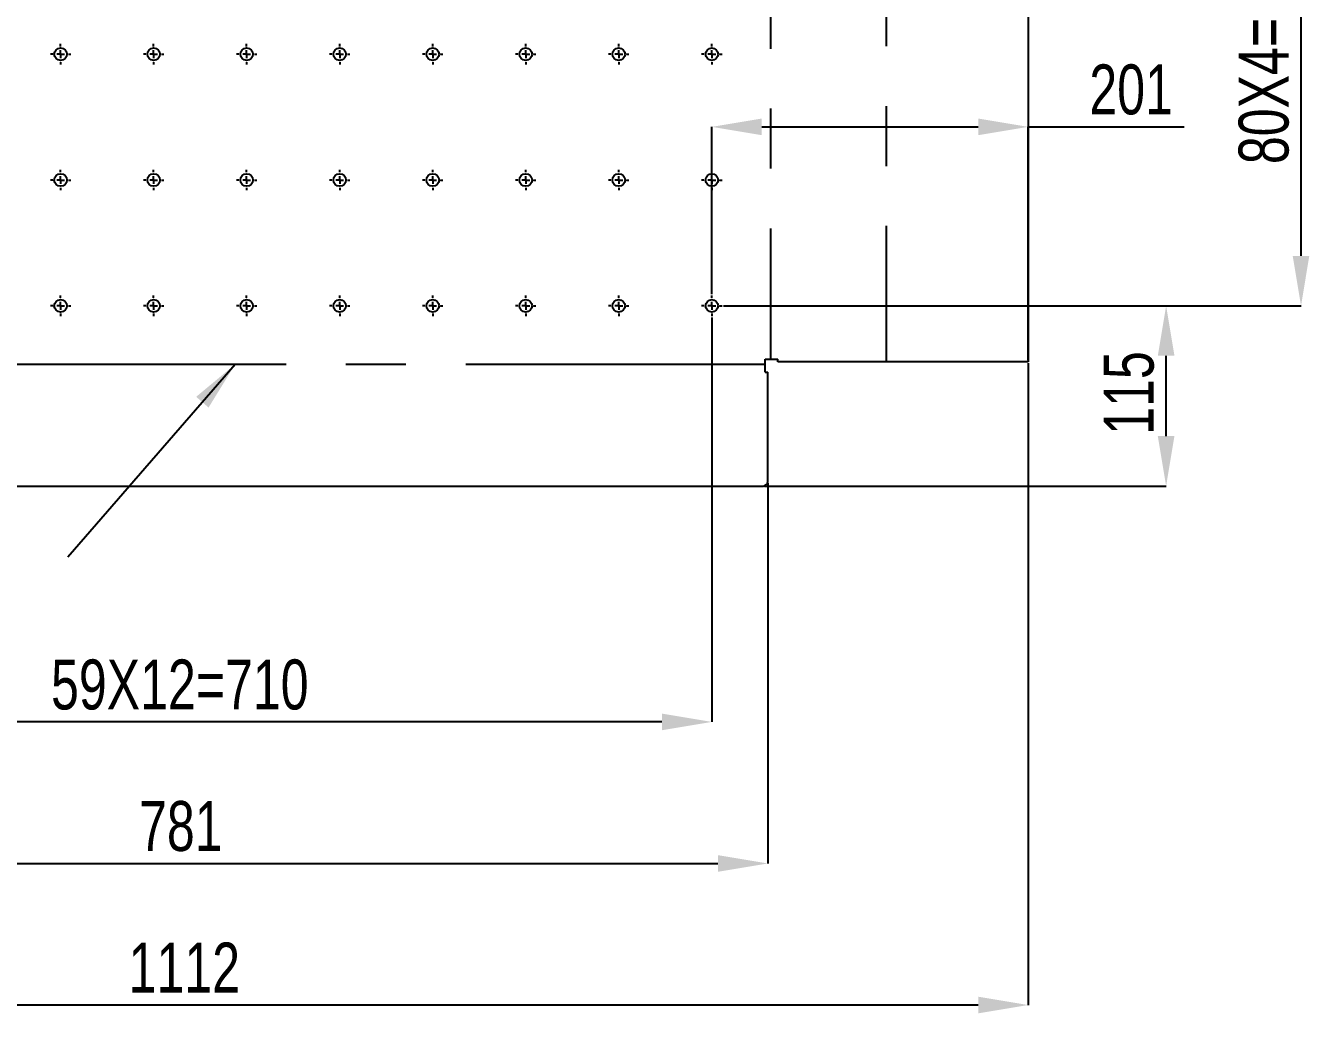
# Model space of a CAD drawing. Header units: millimetres. Extents: x 15 to 1266, y -324 to 294.
# Drawn here: x 257.7 to 312.1, y -214.3 to -172.5 of the extents above; entities that cross this region are included whole.
import ezdxf

# ---------------------------------------------------------------- set-up
doc = ezdxf.new("R2010")
doc.units = ezdxf.units.MM
doc.header["$PDSIZE"] = -1
doc.linetypes.add('CENTERX2', pattern=[20.32, 12.7, -2.54, 2.54, -2.54])
doc.layers.add('FORMAT', color=7, linetype='Continuous')
doc.styles.add('SLDTEXTSTYLE0', font='TXT', dxfattribs={"width": 0.75})
doc.dimstyles.new('SLDDIMSTYLE1', dxfattribs={"dimtxt": 0.18, "dimasz": 2.116667, "dimexe": 0, "dimexo": 0.0625, "dimgap": 0, "dimtad": 0, "dimtih": 1, "dimtoh": 1, "dimdec": 0, "dimrnd": 1e-09, "dimzin": 0, "dimdsep": 46, "dimtxsty": 'Standard', "dimsah": 1, "dimcen": 0.09, "dimadec": 0, "dimazin": 0, "dimtfac": 2.116667, "dimtdec": 0, "dimtofl": 0, "dimtmove": 0, "dimatfit": 3, "dimfxl": 1, "dimfrac": 2, "dimtolj": 1, "dimtzin": 0, "dimarcsym": 0})
doc.dimstyles.new('SLDDIMSTYLE15', dxfattribs={"dimtxt": 2.116667, "dimasz": 2.116667, "dimexe": 0, "dimexo": 0.0625, "dimgap": 0.529167, "dimtad": 1, "dimdec": 0, "dimlfac": 15, "dimrnd": 1e-09, "dimzin": 12, "dimdsep": 46, "dimtxsty": 'SLDTEXTSTYLE0', "dimsah": 1, "dimcen": 0.09, "dimadec": 0, "dimazin": 3, "dimtfac": 1, "dimtdec": 0, "dimtofl": 0, "dimtmove": 0, "dimatfit": 3, "dimfxl": 1, "dimfrac": 2, "dimtolj": 1, "dimtzin": 12, "dimarcsym": 0})
doc.dimstyles.new('SLDDIMSTYLE17', dxfattribs={"dimtxt": 2.116667, "dimasz": 2.116667, "dimexe": 0, "dimexo": 0.0625, "dimgap": 0.529167, "dimtad": 1, "dimdec": 0, "dimlfac": 15, "dimrnd": 1e-09, "dimzin": 12, "dimdsep": 46, "dimtxsty": 'SLDTEXTSTYLE0', "dimsah": 1, "dimcen": 0.09, "dimadec": 0, "dimazin": 3, "dimtfac": 1, "dimtdec": 0, "dimtmove": 0, "dimatfit": 0, "dimfxl": 1, "dimfrac": 2, "dimtolj": 1, "dimtzin": 12, "dimarcsym": 0})

# ---------------------------------------------------------------- blocks, each defined once
blk = doc.blocks.new('*D747')
at = {"layer": 'Defpoints', "color": 0}
for p in [(226.043, -186.715), (300.202, -186.715), (226.043, -213.983)]:
    blk.add_point(p, dxfattribs=at)
at = {"layer": 'FORMAT', "color": 0, "lineweight": -2}
for p, q in [((226.043, -186.778), (226.043, -213.983)), ((300.202, -186.778), (300.202, -213.983)), ((298.086, -213.983), (228.16, -213.983))]:
    blk.add_line(p, q, dxfattribs=at)
at = {"layer": 'FORMAT', "color": 0}
for points in [[(228.16, -213.63), (228.16, -214.336), (226.043, -213.983)], [(298.086, -213.63), (298.086, -214.336), (300.202, -213.983)]]:
    blk.add_solid(points, dxfattribs=at)
at = {"layer": 'FORMAT', "color": 0, "insert": (264.425, -211.337), "char_height": 2.1167, "attachment_point": 2, "style": 'SLDTEXTSTYLE0'}
blk.add_mtext('\\A1;1112', dxfattribs=at)
blk = doc.blocks.new('*D751')
at = {"layer": 'Defpoints', "color": 0}
for p in [(237.083, -191.783), (289.162, -191.783), (289.162, -207.983)]:
    blk.add_point(p, dxfattribs=at)
at = {"layer": 'FORMAT', "color": 0, "lineweight": -2}
for p, q in [((237.083, -191.845), (237.083, -207.983)), ((289.162, -191.845), (289.162, -207.983)), ((239.2, -207.983), (287.045, -207.983))]:
    blk.add_line(p, q, dxfattribs=at)
at = {"layer": 'FORMAT', "color": 0}
for points in [[(239.2, -207.63), (239.2, -208.336), (237.083, -207.983)], [(287.045, -207.63), (287.045, -208.336), (289.162, -207.983)]]:
    blk.add_solid(points, dxfattribs=at)
at = {"layer": 'FORMAT', "color": 0, "insert": (264.275, -205.337), "char_height": 2.1167, "attachment_point": 2, "style": 'SLDTEXTSTYLE0'}
blk.add_mtext('\\A1;781', dxfattribs=at)
blk = doc.blocks.new('*D754')
at = {"layer": 'Defpoints', "color": 0}
for p in [(300.202, -176.757), (286.789, -183.91), (300.202, -186.715)]:
    blk.add_point(p, dxfattribs=at)
at = {"layer": 'FORMAT', "color": 0, "lineweight": -2}
for p, q in [((286.789, -183.847), (286.789, -176.757)), ((288.906, -176.757), (298.086, -176.757)), ((300.202, -186.653), (300.202, -176.757)), ((300.202, -176.757), (306.817, -176.757))]:
    blk.add_line(p, q, dxfattribs=at)
at = {"layer": 'FORMAT', "color": 0}
for points in [[(288.906, -176.404), (288.906, -177.109), (286.789, -176.757)], [(298.086, -176.404), (298.086, -177.109), (300.202, -176.757)]]:
    blk.add_solid(points, dxfattribs=at)
at = {"layer": 'FORMAT', "color": 0, "insert": (304.568, -174.111), "char_height": 2.1167, "attachment_point": 2, "style": 'SLDTEXTSTYLE0'}
blk.add_mtext('\\A1;201', dxfattribs=at)
blk = doc.blocks.new('*D755')
at = {"layer": 'Defpoints', "color": 0}
for p in [(239.456, -184.776), (286.789, -184.776), (239.456, -201.983)]:
    blk.add_point(p, dxfattribs=at)
at = {"layer": 'FORMAT', "color": 0, "lineweight": -2}
for p, q in [((239.456, -184.839), (239.456, -201.983)), ((286.789, -184.839), (286.789, -201.983)), ((284.673, -201.983), (241.573, -201.983))]:
    blk.add_line(p, q, dxfattribs=at)
at = {"layer": 'FORMAT', "color": 0}
for points in [[(241.573, -201.63), (241.573, -202.336), (239.456, -201.983)], [(284.673, -201.63), (284.673, -202.336), (286.789, -201.983)]]:
    blk.add_solid(points, dxfattribs=at)
at = {"layer": 'FORMAT', "color": 0, "insert": (264.232, -199.337), "char_height": 2.11667, "attachment_point": 2, "style": 'SLDTEXTSTYLE0'}
blk.add_mtext('\\A1;59X12=710', dxfattribs=at)
blk = doc.blocks.new('*D756')
at = {"layer": 'Defpoints', "color": 0}
for p in [(287.223, -184.343), (306.053, -184.343), (288.962, -191.983)]:
    blk.add_point(p, dxfattribs=at)
at = {"layer": 'FORMAT', "color": 0, "lineweight": -2}
for p, q in [((287.285, -184.343), (306.053, -184.343)), ((306.053, -189.866), (306.053, -186.46)), ((289.024, -191.983), (306.053, -191.983))]:
    blk.add_line(p, q, dxfattribs=at)
at = {"layer": 'FORMAT', "color": 0}
for points in [[(305.7, -186.46), (306.405, -186.46), (306.053, -184.343)], [(305.7, -189.866), (306.405, -189.866), (306.053, -191.983)]]:
    blk.add_solid(points, dxfattribs=at)
at = {"layer": 'FORMAT', "color": 0, "insert": (303.407, -188.039), "char_height": 2.1167, "attachment_point": 2, "rotation": 90, "style": 'SLDTEXTSTYLE0'}
blk.add_mtext('\\A1;115', dxfattribs=at)
blk = doc.blocks.new('*D757')
at = {"layer": 'Defpoints', "color": 0}
for p in [(287.223, -163.01), (311.772, -163.01), (287.223, -184.343)]:
    blk.add_point(p, dxfattribs=at)
at = {"layer": 'FORMAT', "color": 0, "lineweight": -2}
for p, q in [((287.285, -163.01), (311.772, -163.01)), ((311.772, -182.226), (311.772, -165.126)), ((287.285, -184.343), (311.772, -184.343))]:
    blk.add_line(p, q, dxfattribs=at)
at = {"layer": 'FORMAT', "color": 0}
for points in [[(311.419, -165.126), (312.124, -165.126), (311.772, -163.01)], [(311.419, -182.226), (312.124, -182.226), (311.772, -184.343)]]:
    blk.add_solid(points, dxfattribs=at)
at = {"layer": 'FORMAT', "color": 0, "insert": (309.126, -173.466), "char_height": 2.11667, "attachment_point": 2, "rotation": 90, "style": 'SLDTEXTSTYLE0'}
blk.add_mtext('\\A1;80X4=320', dxfattribs=at)
blk = doc.blocks.new('SW_CENTERMARKSYMBOL_214')
at = {"layer": 'FORMAT', "color": 0}
for p, q in [((-0.333, 0), (-0.433, 0)), ((0, 0), (-0.167, 0)), ((0, 0.333), (0, 0.433)), ((0, 0), (0, 0.167)), ((0, 0), (0, -0.167)), ((0, 0), (0.167, 0)), ((0.333, 0), (0.433, 0)), ((0, -0.333), (0, -0.433))]:
    blk.add_line(p, q, dxfattribs=at)
blk = doc.blocks.new('SW_CENTERMARKSYMBOL_215')
at = {"layer": 'FORMAT', "color": 0}
for p, q in [((-0.333, 0), (-0.433, 0)), ((0, 0), (-0.167, 0)), ((0, 0.333), (0, 0.433)), ((0, 0), (0, 0.167)), ((0, 0), (0, -0.167)), ((0, 0), (0.167, 0)), ((0.333, 0), (0.433, 0)), ((0, -0.333), (0, -0.433))]:
    blk.add_line(p, q, dxfattribs=at)
blk = doc.blocks.new('SW_CENTERMARKSYMBOL_216')
at = {"layer": 'FORMAT', "color": 0}
for p, q in [((-0.333, 0), (-0.433, 0)), ((0, 0), (-0.167, 0)), ((0, 0.333), (0, 0.433)), ((0, 0), (0, 0.167)), ((0, 0), (0, -0.167)), ((0, 0), (0.167, 0)), ((0.333, 0), (0.433, 0)), ((0, -0.333), (0, -0.433))]:
    blk.add_line(p, q, dxfattribs=at)
blk = doc.blocks.new('SW_CENTERMARKSYMBOL_217')
at = {"layer": 'FORMAT', "color": 0}
for p, q in [((-0.333, 0), (-0.433, 0)), ((0, 0), (-0.167, 0)), ((0, 0.333), (0, 0.433)), ((0, 0), (0, 0.167)), ((0, 0), (0, -0.167)), ((0, 0), (0.167, 0)), ((0.333, 0), (0.433, 0)), ((0, -0.333), (0, -0.433))]:
    blk.add_line(p, q, dxfattribs=at)
blk = doc.blocks.new('SW_CENTERMARKSYMBOL_218')
at = {"layer": 'FORMAT', "color": 0}
for p, q in [((-0.333, 0), (-0.433, 0)), ((0, 0), (-0.167, 0)), ((0, 0.333), (0, 0.433)), ((0, 0), (0, 0.167)), ((0, 0), (0, -0.167)), ((0, 0), (0.167, 0)), ((0.333, 0), (0.433, 0)), ((0, -0.333), (0, -0.433))]:
    blk.add_line(p, q, dxfattribs=at)
blk = doc.blocks.new('SW_CENTERMARKSYMBOL_219')
at = {"layer": 'FORMAT', "color": 0}
for p, q in [((-0.333, 0), (-0.433, 0)), ((0, 0), (-0.167, 0)), ((0, 0.333), (0, 0.433)), ((0, 0), (0, 0.167)), ((0, 0), (0, -0.167)), ((0, 0), (0.167, 0)), ((0.333, 0), (0.433, 0)), ((0, -0.333), (0, -0.433))]:
    blk.add_line(p, q, dxfattribs=at)
blk = doc.blocks.new('SW_CENTERMARKSYMBOL_220')
at = {"layer": 'FORMAT', "color": 0}
for p, q in [((-0.333, 0), (-0.433, 0)), ((0, 0), (-0.167, 0)), ((0, 0.333), (0, 0.433)), ((0, 0), (0, 0.167)), ((0, 0), (0, -0.167)), ((0, 0), (0.167, 0)), ((0.333, 0), (0.433, 0)), ((0, -0.333), (0, -0.433))]:
    blk.add_line(p, q, dxfattribs=at)
blk = doc.blocks.new('SW_CENTERMARKSYMBOL_226')
at = {"layer": 'FORMAT', "color": 0}
for p, q in [((-0.333, 0), (-0.433, 0)), ((0, 0), (-0.167, 0)), ((0, 0.333), (0, 0.433)), ((0, 0), (0, 0.167)), ((0, 0), (0, -0.167)), ((0, 0), (0.167, 0)), ((0.333, 0), (0.433, 0)), ((0, -0.333), (0, -0.433))]:
    blk.add_line(p, q, dxfattribs=at)
blk = doc.blocks.new('SW_CENTERMARKSYMBOL_227')
at = {"layer": 'FORMAT', "color": 0}
for p, q in [((-0.333, 0), (-0.433, 0)), ((0, 0), (-0.167, 0)), ((0, 0.333), (0, 0.433)), ((0, 0), (0, 0.167)), ((0, 0), (0, -0.167)), ((0, 0), (0.167, 0)), ((0.333, 0), (0.433, 0)), ((0, -0.333), (0, -0.433))]:
    blk.add_line(p, q, dxfattribs=at)
blk = doc.blocks.new('SW_CENTERMARKSYMBOL_228')
at = {"layer": 'FORMAT', "color": 0}
for p, q in [((-0.333, 0), (-0.433, 0)), ((0, 0), (-0.167, 0)), ((0, 0.333), (0, 0.433)), ((0, 0), (0, 0.167)), ((0, 0), (0, -0.167)), ((0, 0), (0.167, 0)), ((0.333, 0), (0.433, 0)), ((0, -0.333), (0, -0.433))]:
    blk.add_line(p, q, dxfattribs=at)
blk = doc.blocks.new('SW_CENTERMARKSYMBOL_229')
at = {"layer": 'FORMAT', "color": 0}
for p, q in [((-0.333, 0), (-0.433, 0)), ((0, 0), (-0.167, 0)), ((0, 0.333), (0, 0.433)), ((0, 0), (0, 0.167)), ((0, 0), (0, -0.167)), ((0, 0), (0.167, 0)), ((0.333, 0), (0.433, 0)), ((0, -0.333), (0, -0.433))]:
    blk.add_line(p, q, dxfattribs=at)
blk = doc.blocks.new('SW_CENTERMARKSYMBOL_230')
at = {"layer": 'FORMAT', "color": 0}
for p, q in [((-0.333, 0), (-0.433, 0)), ((0, 0), (-0.167, 0)), ((0, 0.333), (0, 0.433)), ((0, 0), (0, 0.167)), ((0, 0), (0, -0.167)), ((0, 0), (0.167, 0)), ((0.333, 0), (0.433, 0)), ((0, -0.333), (0, -0.433))]:
    blk.add_line(p, q, dxfattribs=at)
blk = doc.blocks.new('SW_CENTERMARKSYMBOL_231')
at = {"layer": 'FORMAT', "color": 0}
for p, q in [((-0.333, 0), (-0.433, 0)), ((0, 0), (-0.167, 0)), ((0, 0.333), (0, 0.433)), ((0, 0), (0, 0.167)), ((0, 0), (0, -0.167)), ((0, 0), (0.167, 0)), ((0.333, 0), (0.433, 0)), ((0, -0.333), (0, -0.433))]:
    blk.add_line(p, q, dxfattribs=at)
blk = doc.blocks.new('SW_CENTERMARKSYMBOL_232')
at = {"layer": 'FORMAT', "color": 0}
for p, q in [((-0.333, 0), (-0.433, 0)), ((0, 0), (-0.167, 0)), ((0, 0.333), (0, 0.433)), ((0, 0), (0, 0.167)), ((0, 0), (0, -0.167)), ((0, 0), (0.167, 0)), ((0.333, 0), (0.433, 0)), ((0, -0.333), (0, -0.433))]:
    blk.add_line(p, q, dxfattribs=at)
blk = doc.blocks.new('SW_CENTERMARKSYMBOL_233')
at = {"layer": 'FORMAT', "color": 0}
for p, q in [((-0.333, 0), (-0.433, 0)), ((0, 0), (-0.167, 0)), ((0, 0.333), (0, 0.433)), ((0, 0), (0, 0.167)), ((0, 0), (0, -0.167)), ((0, 0), (0.167, 0)), ((0.333, 0), (0.433, 0)), ((0, -0.333), (0, -0.433))]:
    blk.add_line(p, q, dxfattribs=at)
blk = doc.blocks.new('SW_CENTERMARKSYMBOL_234')
at = {"layer": 'FORMAT', "color": 0}
for p, q in [((-0.333, 0), (-0.433, 0)), ((0, 0), (-0.167, 0)), ((0, 0.333), (0, 0.433)), ((0, 0), (0, 0.167)), ((0, 0), (0, -0.167)), ((0, 0), (0.167, 0)), ((0.333, 0), (0.433, 0)), ((0, -0.333), (0, -0.433))]:
    blk.add_line(p, q, dxfattribs=at)
blk = doc.blocks.new('SW_CENTERMARKSYMBOL_235')
at = {"layer": 'FORMAT', "color": 0}
for p, q in [((-0.333, 0), (-0.433, 0)), ((0, 0), (-0.167, 0)), ((0, 0.333), (0, 0.433)), ((0, 0), (0, 0.167)), ((0, 0), (0, -0.167)), ((0, 0), (0.167, 0)), ((0.333, 0), (0.433, 0)), ((0, -0.333), (0, -0.433))]:
    blk.add_line(p, q, dxfattribs=at)
blk = doc.blocks.new('SW_CENTERMARKSYMBOL_241')
at = {"layer": 'FORMAT', "color": 0}
for p, q in [((-0.333, 0), (-0.433, 0)), ((0, 0), (-0.167, 0)), ((0, 0.333), (0, 0.433)), ((0, 0), (0, 0.167)), ((0, 0), (0, -0.167)), ((0, 0), (0.167, 0)), ((0.333, 0), (0.433, 0)), ((0, -0.333), (0, -0.433))]:
    blk.add_line(p, q, dxfattribs=at)
blk = doc.blocks.new('SW_CENTERMARKSYMBOL_242')
at = {"layer": 'FORMAT', "color": 0}
for p, q in [((-0.333, 0), (-0.433, 0)), ((0, 0), (-0.167, 0)), ((0, 0.333), (0, 0.433)), ((0, 0), (0, 0.167)), ((0, 0), (0, -0.167)), ((0, 0), (0.167, 0)), ((0.333, 0), (0.433, 0)), ((0, -0.333), (0, -0.433))]:
    blk.add_line(p, q, dxfattribs=at)
blk = doc.blocks.new('SW_CENTERMARKSYMBOL_243')
at = {"layer": 'FORMAT', "color": 0}
for p, q in [((-0.333, 0), (-0.433, 0)), ((0, 0), (-0.167, 0)), ((0, 0.333), (0, 0.433)), ((0, 0), (0, 0.167)), ((0, 0), (0, -0.167)), ((0, 0), (0.167, 0)), ((0.333, 0), (0.433, 0)), ((0, -0.333), (0, -0.433))]:
    blk.add_line(p, q, dxfattribs=at)
blk = doc.blocks.new('SW_CENTERMARKSYMBOL_244')
at = {"layer": 'FORMAT', "color": 0}
for p, q in [((-0.333, 0), (-0.433, 0)), ((0, 0), (-0.167, 0)), ((0, 0.333), (0, 0.433)), ((0, 0), (0, 0.167)), ((0, 0), (0, -0.167)), ((0, 0), (0.167, 0)), ((0.333, 0), (0.433, 0)), ((0, -0.333), (0, -0.433))]:
    blk.add_line(p, q, dxfattribs=at)
blk = doc.blocks.new('SW_CENTERMARKSYMBOL_257')
at = {"layer": 'FORMAT', "color": 0}
for p, q in [((-0.333, 0), (-0.433, 0)), ((0, 0), (-0.167, 0)), ((0, 0.333), (0, 0.433)), ((0, 0), (0, 0.167)), ((0, 0), (0, -0.167)), ((0, 0), (0.167, 0)), ((0.333, 0), (0.433, 0)), ((0, -0.333), (0, -0.433))]:
    blk.add_line(p, q, dxfattribs=at)
blk = doc.blocks.new('SW_CENTERMARKSYMBOL_258')
at = {"layer": 'FORMAT', "color": 0}
for p, q in [((-0.333, 0), (-0.433, 0)), ((0, 0), (-0.167, 0)), ((0, 0.333), (0, 0.433)), ((0, 0), (0, 0.167)), ((0, 0), (0, -0.167)), ((0, 0), (0.167, 0)), ((0.333, 0), (0.433, 0)), ((0, -0.333), (0, -0.433))]:
    blk.add_line(p, q, dxfattribs=at)
blk = doc.blocks.new('SW_CENTERMARKSYMBOL_277')
at = {"layer": 'FORMAT', "color": 0}
for p, q in [((-0.333, 0), (-0.433, 0)), ((0, 0), (-0.167, 0)), ((0, 0.333), (0, 0.433)), ((0, 0), (0, 0.167)), ((0, 0), (0, -0.167)), ((0, 0), (0.167, 0)), ((0.333, 0), (0.433, 0)), ((0, -0.333), (0, -0.433))]:
    blk.add_line(p, q, dxfattribs=at)
blk = doc.blocks.new('SW_CENTERMARKSYMBOL_279')
at = {"layer": 'FORMAT', "color": 0}
for p, q in [((-0.333, 0), (-0.433, 0)), ((0, 0), (-0.167, 0)), ((0, 0.333), (0, 0.433)), ((0, 0), (0, 0.167)), ((0, 0), (0, -0.167)), ((0, 0), (0.167, 0)), ((0.333, 0), (0.433, 0)), ((0, -0.333), (0, -0.433))]:
    blk.add_line(p, q, dxfattribs=at)
blk = doc.blocks.new('SW_CENTERMARKSYMBOL_280')
at = {"layer": 'FORMAT', "color": 0}
for p, q in [((-0.333, 0), (-0.433, 0)), ((0, 0), (-0.167, 0)), ((0, 0.333), (0, 0.433)), ((0, 0), (0, 0.167)), ((0, 0), (0, -0.167)), ((0, 0), (0.167, 0)), ((0.333, 0), (0.433, 0)), ((0, -0.333), (0, -0.433))]:
    blk.add_line(p, q, dxfattribs=at)
blk = doc.blocks.new('SW_CENTERMARKSYMBOL_281')
at = {"layer": 'FORMAT', "color": 0}
for p, q in [((-0.333, 0), (-0.433, 0)), ((0, 0), (-0.167, 0)), ((0, 0.333), (0, 0.433)), ((0, 0), (0, 0.167)), ((0, 0), (0, -0.167)), ((0, 0), (0.167, 0)), ((0.333, 0), (0.433, 0)), ((0, -0.333), (0, -0.433))]:
    blk.add_line(p, q, dxfattribs=at)
blk = doc.blocks.new('SW_CENTERMARKSYMBOL_282')
at = {"layer": 'FORMAT', "color": 0}
for p, q in [((-0.333, 0), (-0.433, 0)), ((0, 0), (-0.167, 0)), ((0, 0.333), (0, 0.433)), ((0, 0), (0, 0.167)), ((0, 0), (0, -0.167)), ((0, 0), (0.167, 0)), ((0.333, 0), (0.433, 0)), ((0, -0.333), (0, -0.433))]:
    blk.add_line(p, q, dxfattribs=at)
blk = doc.blocks.new('SW_CENTERMARKSYMBOL_283')
at = {"layer": 'FORMAT', "color": 0}
for p, q in [((-0.333, 0), (-0.433, 0)), ((0, 0), (-0.167, 0)), ((0, 0.333), (0, 0.433)), ((0, 0), (0, 0.167)), ((0, 0), (0, -0.167)), ((0, 0), (0.167, 0)), ((0.333, 0), (0.433, 0)), ((0, -0.333), (0, -0.433))]:
    blk.add_line(p, q, dxfattribs=at)
blk = doc.blocks.new('SW_CENTERMARKSYMBOL_284')
at = {"layer": 'FORMAT', "color": 0}
for p, q in [((-0.333, 0), (-0.433, 0)), ((0, 0), (-0.167, 0)), ((0, 0.333), (0, 0.433)), ((0, 0), (0, 0.167)), ((0, 0), (0, -0.167)), ((0, 0), (0.167, 0)), ((0.333, 0), (0.433, 0)), ((0, -0.333), (0, -0.433))]:
    blk.add_line(p, q, dxfattribs=at)
blk = doc.blocks.new('SW_CENTERMARKSYMBOL_285')
at = {"layer": 'FORMAT', "color": 0}
for p, q in [((-0.333, 0), (-0.433, 0)), ((0, 0), (-0.167, 0)), ((0, 0.333), (0, 0.433)), ((0, 0), (0, 0.167)), ((0, 0), (0, -0.167)), ((0, 0), (0.167, 0)), ((0.333, 0), (0.433, 0)), ((0, -0.333), (0, -0.433))]:
    blk.add_line(p, q, dxfattribs=at)
blk = doc.blocks.new('SW_CENTERMARKSYMBOL_291')
at = {"layer": 'FORMAT', "color": 0}
for p, q in [((-0.333, 0), (-0.433, 0)), ((0, 0), (-0.167, 0)), ((0, 0.333), (0, 0.433)), ((0, 0), (0, 0.167)), ((0, 0), (0, -0.167)), ((0, 0), (0.167, 0)), ((0.333, 0), (0.433, 0)), ((0, -0.333), (0, -0.433))]:
    blk.add_line(p, q, dxfattribs=at)
blk = doc.blocks.new('SW_CENTERMARKSYMBOL_292')
at = {"layer": 'FORMAT', "color": 0}
for p, q in [((-0.333, 0), (-0.433, 0)), ((0, 0), (-0.167, 0)), ((0, 0.333), (0, 0.433)), ((0, 0), (0, 0.167)), ((0, 0), (0, -0.167)), ((0, 0), (0.167, 0)), ((0.333, 0), (0.433, 0)), ((0, -0.333), (0, -0.433))]:
    blk.add_line(p, q, dxfattribs=at)
blk = doc.blocks.new('SW_CENTERMARKSYMBOL_293')
at = {"layer": 'FORMAT', "color": 0}
for p, q in [((-0.333, 0), (-0.433, 0)), ((0, 0), (-0.167, 0)), ((0, 0.333), (0, 0.433)), ((0, 0), (0, 0.167)), ((0, 0), (0, -0.167)), ((0, 0), (0.167, 0)), ((0.333, 0), (0.433, 0)), ((0, -0.333), (0, -0.433))]:
    blk.add_line(p, q, dxfattribs=at)
blk = doc.blocks.new('SW_CENTERMARKSYMBOL_294')
at = {"layer": 'FORMAT', "color": 0}
for p, q in [((-0.333, 0), (-0.433, 0)), ((0, 0), (-0.167, 0)), ((0, 0.333), (0, 0.433)), ((0, 0), (0, 0.167)), ((0, 0), (0, -0.167)), ((0, 0), (0.167, 0)), ((0.333, 0), (0.433, 0)), ((0, -0.333), (0, -0.433))]:
    blk.add_line(p, q, dxfattribs=at)
blk = doc.blocks.new('SW_CENTERMARKSYMBOL_295')
at = {"layer": 'FORMAT', "color": 0}
for p, q in [((-0.333, 0), (-0.433, 0)), ((0, 0), (-0.167, 0)), ((0, 0.333), (0, 0.433)), ((0, 0), (0, 0.167)), ((0, 0), (0, -0.167)), ((0, 0), (0.167, 0)), ((0.333, 0), (0.433, 0)), ((0, -0.333), (0, -0.433))]:
    blk.add_line(p, q, dxfattribs=at)
blk = doc.blocks.new('SW_CENTERMARKSYMBOL_296')
at = {"layer": 'FORMAT', "color": 0}
for p, q in [((-0.333, 0), (-0.433, 0)), ((0, 0), (-0.167, 0)), ((0, 0.333), (0, 0.433)), ((0, 0), (0, 0.167)), ((0, 0), (0, -0.167)), ((0, 0), (0.167, 0)), ((0.333, 0), (0.433, 0)), ((0, -0.333), (0, -0.433))]:
    blk.add_line(p, q, dxfattribs=at)
blk = doc.blocks.new('SW_CENTERMARKSYMBOL_297')
at = {"layer": 'FORMAT', "color": 0}
for p, q in [((-0.333, 0), (-0.433, 0)), ((0, 0), (-0.167, 0)), ((0, 0.333), (0, 0.433)), ((0, 0), (0, 0.167)), ((0, 0), (0, -0.167)), ((0, 0), (0.167, 0)), ((0.333, 0), (0.433, 0)), ((0, -0.333), (0, -0.433))]:
    blk.add_line(p, q, dxfattribs=at)
blk = doc.blocks.new('SW_CENTERMARKSYMBOL_298')
at = {"layer": 'FORMAT', "color": 0}
for p, q in [((-0.333, 0), (-0.433, 0)), ((0, 0), (-0.167, 0)), ((0, 0.333), (0, 0.433)), ((0, 0), (0, 0.167)), ((0, 0), (0, -0.167)), ((0, 0), (0.167, 0)), ((0.333, 0), (0.433, 0)), ((0, -0.333), (0, -0.433))]:
    blk.add_line(p, q, dxfattribs=at)
blk = doc.blocks.new('SW_CENTERMARKSYMBOL_299')
at = {"layer": 'FORMAT', "color": 0}
for p, q in [((-0.333, 0), (-0.433, 0)), ((0, 0), (-0.167, 0)), ((0, 0.333), (0, 0.433)), ((0, 0), (0, 0.167)), ((0, 0), (0, -0.167)), ((0, 0), (0.167, 0)), ((0.333, 0), (0.433, 0)), ((0, -0.333), (0, -0.433))]:
    blk.add_line(p, q, dxfattribs=at)
blk = doc.blocks.new('SW_CENTERMARKSYMBOL_300')
at = {"layer": 'FORMAT', "color": 0}
for p, q in [((-0.333, 0), (-0.433, 0)), ((0, 0), (-0.167, 0)), ((0, 0.333), (0, 0.433)), ((0, 0), (0, 0.167)), ((0, 0), (0, -0.167)), ((0, 0), (0.167, 0)), ((0.333, 0), (0.433, 0)), ((0, -0.333), (0, -0.433))]:
    blk.add_line(p, q, dxfattribs=at)
blk = doc.blocks.new('SW_CENTERMARKSYMBOL_306')
at = {"layer": 'FORMAT', "color": 0}
for p, q in [((-0.333, 0), (-0.433, 0)), ((0, 0), (-0.167, 0)), ((0, 0.333), (0, 0.433)), ((0, 0), (0, 0.167)), ((0, 0), (0, -0.167)), ((0, 0), (0.167, 0)), ((0.333, 0), (0.433, 0)), ((0, -0.333), (0, -0.433))]:
    blk.add_line(p, q, dxfattribs=at)
blk = doc.blocks.new('SW_CENTERMARKSYMBOL_307')
at = {"layer": 'FORMAT', "color": 0}
for p, q in [((-0.333, 0), (-0.433, 0)), ((0, 0), (-0.167, 0)), ((0, 0.333), (0, 0.433)), ((0, 0), (0, 0.167)), ((0, 0), (0, -0.167)), ((0, 0), (0.167, 0)), ((0.333, 0), (0.433, 0)), ((0, -0.333), (0, -0.433))]:
    blk.add_line(p, q, dxfattribs=at)
blk = doc.blocks.new('SW_CENTERMARKSYMBOL_308')
at = {"layer": 'FORMAT', "color": 0}
for p, q in [((-0.333, 0), (-0.433, 0)), ((0, 0), (-0.167, 0)), ((0, 0.333), (0, 0.433)), ((0, 0), (0, 0.167)), ((0, 0), (0, -0.167)), ((0, 0), (0.167, 0)), ((0.333, 0), (0.433, 0)), ((0, -0.333), (0, -0.433))]:
    blk.add_line(p, q, dxfattribs=at)
blk = doc.blocks.new('SW_CENTERMARKSYMBOL_309')
at = {"layer": 'FORMAT', "color": 0}
for p, q in [((-0.333, 0), (-0.433, 0)), ((0, 0), (-0.167, 0)), ((0, 0.333), (0, 0.433)), ((0, 0), (0, 0.167)), ((0, 0), (0, -0.167)), ((0, 0), (0.167, 0)), ((0.333, 0), (0.433, 0)), ((0, -0.333), (0, -0.433))]:
    blk.add_line(p, q, dxfattribs=at)
blk = doc.blocks.new('SW_CENTERMARKSYMBOL_322')
at = {"layer": 'FORMAT', "color": 0}
for p, q in [((-0.333, 0), (-0.433, 0)), ((0, 0), (-0.167, 0)), ((0, 0.333), (0, 0.433)), ((0, 0), (0, 0.167)), ((0, 0), (0, -0.167)), ((0, 0), (0.167, 0)), ((0.333, 0), (0.433, 0)), ((0, -0.333), (0, -0.433))]:
    blk.add_line(p, q, dxfattribs=at)
blk = doc.blocks.new('SW_CENTERMARKSYMBOL_323')
at = {"layer": 'FORMAT', "color": 0}
for p, q in [((-0.333, 0), (-0.433, 0)), ((0, 0), (-0.167, 0)), ((0, 0.333), (0, 0.433)), ((0, 0), (0, 0.167)), ((0, 0), (0, -0.167)), ((0, 0), (0.167, 0)), ((0.333, 0), (0.433, 0)), ((0, -0.333), (0, -0.433))]:
    blk.add_line(p, q, dxfattribs=at)
blk = doc.blocks.new('SW_CENTERMARKSYMBOL_342')
at = {"layer": 'FORMAT', "color": 0}
for p, q in [((-0.333, 0), (-0.433, 0)), ((0, 0), (-0.167, 0)), ((0, 0.333), (0, 0.433)), ((0, 0), (0, 0.167)), ((0, 0), (0, -0.167)), ((0, 0), (0.167, 0)), ((0.333, 0), (0.433, 0)), ((0, -0.333), (0, -0.433))]:
    blk.add_line(p, q, dxfattribs=at)

msp = doc.modelspace()

# ---------------------------------------------------------------- linework, layer by layer
at = {"color": 7, "linetype": 'CENTERX2'}
for p, q in [((289.2757948, -160.7429081), (289.2757948, -186.6095748)), ((294.1822844, -160.637189), (294.1822844, -186.7152939)), ((289.0558833, -186.8294862), (237.1892167, -186.8294862))]:
    msp.add_line(p, q, dxfattribs=at)
at = {"color": 7, "linetype": 'Continuous', "lineweight": 25}
for p, q in [((300.2021955, -160.637189), (300.2021955, -186.7152931)), ((289.0558833, -186.6095743), (289.5950796, -186.6095743)), ((289.0558833, -187.1487719), (289.0558833, -186.6095743)), ((289.5950796, -186.7152931), (289.5950796, -186.6095743)), ((289.0558833, -187.1487719), (289.1616024, -187.1487719)), ((289.1616024, -191.782731), (289.1616024, -187.1487719)), ((300.2021955, -186.7152931), (289.5950796, -186.7152931)), ((237.2834967, -191.9827304), (288.9616024, -191.9827304))]:
    msp.add_line(p, q, dxfattribs=at)
for centre in [(259.1781055, -173.6762414), (263.12255, -173.6762414), (267.0669944, -173.6762414), (271.0114389, -173.6762414), (274.9558833, -173.6762414), (278.9003278, -173.6762414), (282.8447722, -173.6762414), (286.7892167, -173.6762414), (259.1781055, -179.0095748), (263.12255, -179.0095748), (267.0669944, -179.0095748), (271.0114389, -179.0095748), (274.9558833, -179.0095748), (278.9003278, -179.0095748), (282.8447722, -179.0095748), (286.7892167, -179.0095748), (259.1781055, -184.3429081), (263.12255, -184.3429081), (267.0669944, -184.3429081), (271.0114389, -184.3429081), (274.9558833, -184.3429081), (278.9003278, -184.3429081), (282.8447722, -184.3429081), (286.7892167, -184.3429081)]:
    msp.add_circle(centre, 0.2666667, dxfattribs=at)
msp.add_arc((288.9616024, -191.7827311), 0.2, 270, 0, dxfattribs=at)

# ---------------------------------------------------------------- block references
at = {"layer": 'FORMAT'}
for name, p in [('SW_CENTERMARKSYMBOL_214', (259.1781055, -173.6762414)), ('SW_CENTERMARKSYMBOL_279', (259.1781055, -173.6762414)), ('SW_CENTERMARKSYMBOL_215', (263.12255, -173.6762414)), ('SW_CENTERMARKSYMBOL_280', (263.12255, -173.6762414)), ('SW_CENTERMARKSYMBOL_216', (267.0669944, -173.6762414)), ('SW_CENTERMARKSYMBOL_281', (267.0669944, -173.6762414)), ('SW_CENTERMARKSYMBOL_217', (271.0114389, -173.6762414)), ('SW_CENTERMARKSYMBOL_282', (271.0114389, -173.6762414)), ('SW_CENTERMARKSYMBOL_218', (274.9558833, -173.6762414)), ('SW_CENTERMARKSYMBOL_283', (274.9558833, -173.6762414)), ('SW_CENTERMARKSYMBOL_219', (278.9003278, -173.6762414)), ('SW_CENTERMARKSYMBOL_284', (278.9003278, -173.6762414)), ('SW_CENTERMARKSYMBOL_220', (282.8447722, -173.6762414)), ('SW_CENTERMARKSYMBOL_285', (282.8447722, -173.6762414)), ('SW_CENTERMARKSYMBOL_258', (286.7892167, -173.6762414)), ('SW_CENTERMARKSYMBOL_323', (286.7892167, -173.6762414)), ('SW_CENTERMARKSYMBOL_226', (259.1781055, -179.0095748)), ('SW_CENTERMARKSYMBOL_291', (259.1781055, -179.0095748)), ('SW_CENTERMARKSYMBOL_227', (263.12255, -179.0095748)), ('SW_CENTERMARKSYMBOL_292', (263.12255, -179.0095748)), ('SW_CENTERMARKSYMBOL_228', (267.0669944, -179.0095748)), ('SW_CENTERMARKSYMBOL_293', (267.0669944, -179.0095748)), ('SW_CENTERMARKSYMBOL_244', (271.0114389, -179.0095748)), ('SW_CENTERMARKSYMBOL_309', (271.0114389, -179.0095748)), ('SW_CENTERMARKSYMBOL_243', (274.9558833, -179.0095748)), ('SW_CENTERMARKSYMBOL_308', (274.9558833, -179.0095748)), ('SW_CENTERMARKSYMBOL_242', (278.9003278, -179.0095748)), ('SW_CENTERMARKSYMBOL_307', (278.9003278, -179.0095748)), ('SW_CENTERMARKSYMBOL_241', (282.8447722, -179.0095748)), ('SW_CENTERMARKSYMBOL_306', (282.8447722, -179.0095748)), ('SW_CENTERMARKSYMBOL_257', (286.7892167, -179.0095748)), ('SW_CENTERMARKSYMBOL_322', (286.7892167, -179.0095748)), ('SW_CENTERMARKSYMBOL_235', (259.1781055, -184.3429081)), ('SW_CENTERMARKSYMBOL_300', (259.1781055, -184.3429081)), ('SW_CENTERMARKSYMBOL_234', (263.12255, -184.3429081)), ('SW_CENTERMARKSYMBOL_299', (263.12255, -184.3429081)), ('SW_CENTERMARKSYMBOL_233', (267.0669944, -184.3429081)), ('SW_CENTERMARKSYMBOL_298', (267.0669944, -184.3429081)), ('SW_CENTERMARKSYMBOL_232', (271.0114389, -184.3429081)), ('SW_CENTERMARKSYMBOL_297', (271.0114389, -184.3429081)), ('SW_CENTERMARKSYMBOL_231', (274.9558833, -184.3429081)), ('SW_CENTERMARKSYMBOL_296', (274.9558833, -184.3429081)), ('SW_CENTERMARKSYMBOL_230', (278.9003278, -184.3429081)), ('SW_CENTERMARKSYMBOL_295', (278.9003278, -184.3429081)), ('SW_CENTERMARKSYMBOL_229', (282.8447722, -184.3429081)), ('SW_CENTERMARKSYMBOL_294', (282.8447722, -184.3429081)), ('SW_CENTERMARKSYMBOL_277', (286.7892167, -184.3429081)), ('SW_CENTERMARKSYMBOL_342', (286.7892167, -184.3429081))]:
    msp.add_blockref(name, p, dxfattribs=at)

# ---------------------------------------------------------------- dimensions: what is measured, and where the dimension line sits
dim = msp.add_linear_dim(base=(311.7716418, -163.0095748), p1=(287.22255, -184.3429081), p2=(287.22255, -163.0095748), angle=90, text='80X4=<>', dimstyle='SLDDIMSTYLE17', dxfattribs=at)
dim.commit()
dim.dimension.update_dxf_attribs({"geometry": '*D757', "text_midpoint": (311.7716418, -173.4661427), "dimtype": 160})
for base, p1, p2, picture, middle in [((300.2021959, -176.7566002), (286.7892167, -183.9095748), (300.2021959, -186.7152939), '*D754', (304.5678209, -176.7566002)), ((226.042904, -213.9827311), (300.2021959, -186.7152939), (226.042904, -186.7152939), '*D747', (264.4246765, -213.9827311)), ((289.1616024, -207.9827311), (237.0834976, -191.7827311), (289.1616024, -191.7827311), '*D751', (264.2752244, -207.9827311))]:
    dim = msp.add_linear_dim(base=base, p1=p1, p2=p2, dimstyle='SLDDIMSTYLE15', dxfattribs=at)
    dim.commit()
    dim.dimension.update_dxf_attribs({"geometry": picture, "text_midpoint": middle, "dimtype": 160})
dim = msp.add_linear_dim(base=(306.0526616, -184.3429081), p1=(288.9616024, -191.9827311), p2=(287.22255, -184.3429081), angle=90, dimstyle='SLDDIMSTYLE17', dxfattribs=at)
dim.commit()
dim.dimension.update_dxf_attribs({"geometry": '*D756', "text_midpoint": (306.0526616, -188.0389403), "dimtype": 160})
dim = msp.add_linear_dim(base=(239.4558833, -201.9827311), p1=(286.7892167, -184.7762414), p2=(239.4558833, -184.7762414), text='59X12=<>', dimstyle='SLDDIMSTYLE15', dxfattribs=at)
dim.commit()
dim.dimension.update_dxf_attribs({"geometry": '*D755', "text_midpoint": (264.2323418, -201.9827311), "dimtype": 160})

# ---------------------------------------------------------------- leaders
msp.add_leader([(266.5760448, -186.8294862), (259.4879026, -194.9954585)], dimstyle='SLDDIMSTYLE1', dxfattribs=at)

doc.saveas('drawing.dxf')
